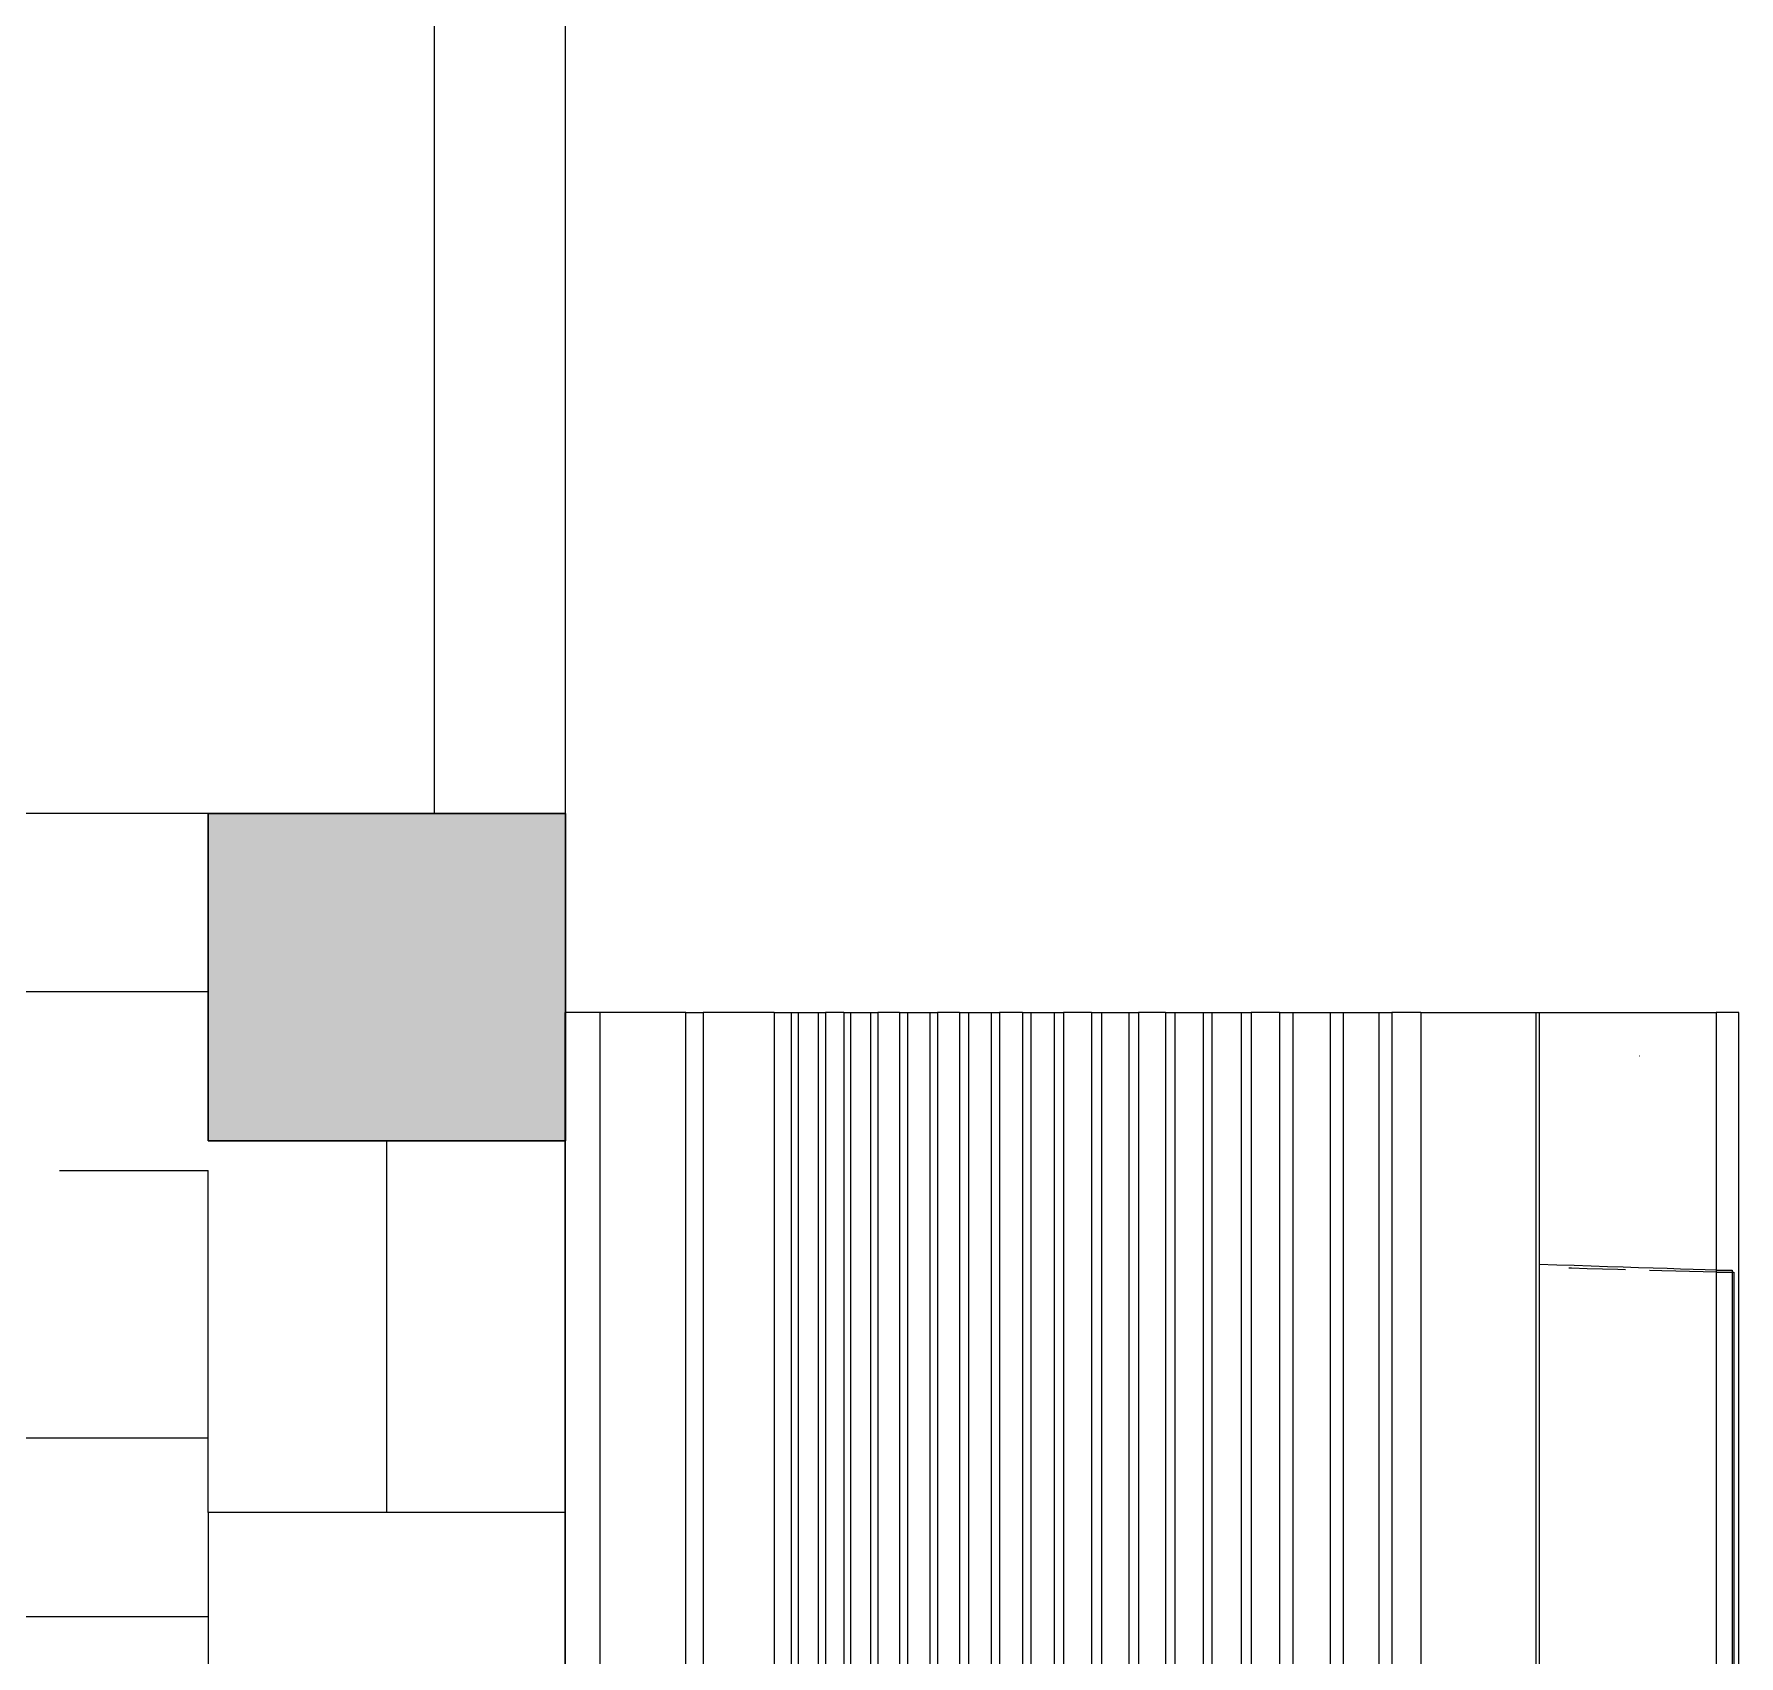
# Model space of a CAD drawing. Header units: inches. Extents: x -86408137 to 595769, y 1041006 to 3160331.
# Drawn here: x 395926 to 397359, y 1083436 to 1084799 of the extents above; entities that cross this region are included whole.
import ezdxf

# ---------------------------------------------------------------- set-up
doc = ezdxf.new("R2010")
doc.units = ezdxf.units.IN
doc.header["$MEASUREMENT"] = 0
doc.linetypes.add('HIDDEN', pattern=[0.375, 0.25, -0.125])
doc.layers.add('COLUMN', color=8, linetype='Continuous', lineweight=30)
for name, color, linetype in [('Edges', 7, 'Continuous'), ('LW', 2, 'Continuous'), ('partition', 8, 'Continuous'), ('WALL', 1, 'Continuous'), ('WIN', 9, 'Continuous')]:
    doc.layers.add(name, color=color, linetype=linetype)

# ---------------------------------------------------------------- blocks, each defined once
blk = doc.blocks.new('air con')
at = {"layer": 'Edges'}
for p, q in [((71.402, 41.898), (152.402, 41.898)), ((152.402, 41.095), (152.402, 41.898)), ((71.402, 41.095), (152.402, 41.095)), ((152.402, 39.122), (152.402, 41.095)), ((71.402, 39.122), (152.402, 39.122)), ((152.402, 39.122), (152.402, 38.724)), ((152.402, 38.724), (71.402, 38.724)), ((152.402, 37.092), (152.402, 38.724)), ((152.402, 37.092), (71.402, 37.092)), ((152.402, 37.092), (152.402, 36.701)), ((152.402, 36.701), (71.402, 36.701)), ((152.402, 36.542), (71.402, 36.542)), ((152.402, 36.701), (152.402, 36.542)), ((152.402, 36.542), (152.402, 36.078)), ((152.402, 36.078), (71.402, 36.078)), ((152.402, 35.914), (71.402, 35.914)), ((152.402, 36.078), (152.402, 35.914)), ((152.402, 35.493), (152.402, 35.914)), ((152.402, 35.493), (71.402, 35.493)), ((152.402, 35.34), (71.402, 35.34)), ((152.402, 35.493), (152.402, 35.34)), ((152.402, 35.34), (152.402, 34.877)), ((152.402, 34.877), (71.402, 34.877)), ((152.402, 34.709), (71.402, 34.709)), ((152.402, 34.877), (152.402, 34.709)), ((152.402, 34.207), (152.402, 34.709)), ((152.402, 34.207), (71.402, 34.207)), ((152.402, 34.207), (152.402, 34.022)), ((152.402, 34.022), (71.402, 34.022)), ((152.402, 34.022), (152.402, 33.51)), ((152.402, 33.51), (71.402, 33.51)), ((152.402, 33.51), (152.402, 33.335)), ((152.402, 33.335), (71.402, 33.335)), ((152.402, 32.826), (152.402, 33.335)), ((152.402, 32.826), (71.402, 32.826)), ((152.402, 32.625), (71.402, 32.625)), ((152.402, 32.826), (152.402, 32.625)), ((152.402, 32.625), (152.402, 32.098)), ((152.402, 32.098), (71.402, 32.098)), ((152.402, 31.911), (71.402, 31.911)), ((152.402, 32.098), (152.402, 31.911)), ((152.402, 31.378), (152.402, 31.911)), ((152.402, 31.378), (71.402, 31.378)), ((152.402, 31.378), (152.402, 31.189)), ((152.402, 31.189), (71.402, 31.189)), ((152.402, 31.189), (152.402, 30.654)), ((152.402, 30.654), (71.402, 30.654)), ((152.402, 30.654), (152.402, 30.439)), ((152.402, 30.439), (71.402, 30.439)), ((152.402, 29.791), (152.402, 30.439)), ((152.402, 29.791), (71.402, 29.791)), ((152.402, 29.562), (71.402, 29.562)), ((152.402, 29.791), (152.402, 29.562)), ((152.402, 29.562), (152.402, 28.935)), ((152.402, 28.935), (71.402, 28.935)), ((152.402, 28.714), (71.402, 28.714)), ((152.402, 28.935), (152.402, 28.714)), ((152.402, 28.092), (152.402, 28.714)), ((152.402, 28.092), (71.402, 28.092)), ((152.402, 27.871), (71.402, 27.871)), ((152.402, 28.092), (152.402, 27.871)), ((152.402, 27.871), (152.402, 27.226)), ((152.402, 27.226), (71.402, 27.226)), ((152.402, 27.226), (152.402, 27.024)), ((152.402, 27.024), (71.402, 27.024)), ((152.402, 27.024), (152.402, 26.349)), ((152.402, 26.349), (71.402, 26.349)), ((152.402, 26.349), (152.402, 26.117)), ((152.402, 26.117), (71.402, 26.117)), ((152.402, 25.469), (152.402, 26.117)), ((152.402, 25.469), (71.402, 25.469)), ((152.402, 25.162), (71.402, 25.162)), ((152.402, 25.469), (152.402, 25.162)), ((152.402, 25.162), (152.402, 24.304)), ((152.402, 24.304), (71.402, 24.304)), ((152.402, 24.002), (71.402, 24.002)), ((152.402, 24.304), (152.402, 24.002)), ((152.402, 24.002), (152.402, 23.184)), ((152.402, 23.184), (71.402, 23.184)), ((152.402, 23.184), (152.402, 22.883)), ((152.402, 22.883), (71.402, 22.883)), ((152.402, 22.213), (152.402, 22.883)), ((152.402, 22.213), (71.402, 22.213)), ((152.402, 22.213), (152.402, 19.568)), ((152.402, 19.568), (71.402, 19.568)), ((152.402, 19.493), (71.402, 19.493)), ((146.588, 19.085), (146.601, 19.493)), ((152.402, 19.568), (152.402, 19.493)), ((152.402, 19.493), (152.402, 15.42)), ((146.575, 18.687), (146.588, 19.085)), ((146.504, 18.391), (146.514, 18.752)), ((146.514, 18.752), (146.516, 18.813)), ((146.562, 18.299), (146.575, 18.687)), ((146.494, 18.035), (146.504, 18.391)), ((146.55, 17.923), (146.562, 18.299)), ((146.479, 17.503), (146.484, 17.685)), ((146.484, 17.685), (146.494, 18.035)), ((146.538, 17.558), (146.55, 17.923)), ((146.527, 17.206), (146.538, 17.558)), ((146.456, 16.673), (146.464, 16.956)), ((146.505, 16.546), (146.516, 16.869)), ((146.516, 16.869), (146.527, 17.206)), ((151.402, 17.184), (151.402, 17.175)), ((146.447, 16.349), (146.456, 16.673)), ((146.495, 16.239), (146.505, 16.546)), ((146.438, 16.032), (146.447, 16.349)), ((146.486, 15.948), (146.495, 16.239)), ((146.421, 15.42), (146.429, 15.722)), ((146.429, 15.722), (146.438, 16.032)), ((146.477, 15.675), (146.486, 15.948)), ((146.421, 15.42), (76.921, 15.42)), ((146.468, 15.42), (146.421, 15.42)), ((146.421, 15.42), (146.421, 15.051)), ((146.468, 15.42), (146.477, 15.675)), ((152.402, 15.42), (146.468, 15.42)), ((146.468, 15.42), (146.468, 15.051)), ((152.402, 14.898), (152.402, 15.42)), ((146.421, 15.051), (76.921, 15.051)), ((146.421, 15.012), (76.921, 15.012)), ((146.468, 15.051), (146.421, 15.051)), ((146.421, 15.051), (146.421, 15.012)), ((71.402, 14.898), (152.402, 14.898))]:
    blk.add_line(p, q, dxfattribs=at)
blk = doc.blocks.new('1.5HP AIR CONDITION')
at = {"xscale": 36.51607049631966, "yscale": 36.51607049631966, "zscale": 36.51607049631966}
blk.add_blockref('air con', (-4086.2, -544), dxfattribs=at)

msp = doc.modelspace()

# ---------------------------------------------------------------- hatches: boundary and pattern name
at = {"layer": 'COLUMN'}
msp.add_hatch(color=256, dxfattribs=at).paths.add_polyline_path([(396072.7, 1084144.1), (396372.7, 1084144.1), (396372.7, 1083869.1), (396072.7, 1083869.1)])

# ---------------------------------------------------------------- linework, layer by layer
msp.add_lwpolyline([(396072.7, 1084144.1), (396372.7, 1084144.1), (396372.7, 1083869.1), (396072.7, 1083869.1)], close=True, dxfattribs=at)
at = {"layer": 'LW'}
for p, q in [((396072.7, 1083556.6), (396072.7, 1083844.1)), ((396072.7, 1083619.1), (393847.7, 1083619.1))]:
    msp.add_line(p, q, dxfattribs=at)
at = {"layer": 'LW', "linetype": 'HIDDEN', "ltscale": 1200}
msp.add_line((396072.7, 1083469.1), (393697.7, 1083469.1), dxfattribs=at)
msp.add_lwpolyline([(394072.7, 1085419.1), (394072.7, 1084419.1), (393997.7, 1084419.1), (393997.7, 1083719.1), (394597.7, 1083719.1), (394597.7, 1083844.1), (396072.7, 1083844.1)], dxfattribs=at)
at = {"layer": 'partition'}
for p, q in [((396262.7, 1084144.1), (396262.7, 1085209.1)), ((396372.7, 1084144.1), (396372.7, 1085209.1))]:
    msp.add_line(p, q, dxfattribs=at)
at = {"layer": 'WALL'}
for p, q in [((396372.7, 1084144.1), (394222.7, 1084144.1)), ((396372.7, 1083406.6), (396372.7, 1084144.1)), ((396072.7, 1083994.1), (394222.7, 1083994.1)), ((396222.7, 1083556.6), (396222.7, 1083869.1))]:
    msp.add_line(p, q, dxfattribs=at)
msp.add_lwpolyline([(396372.7, 1083406.6), (396372.7, 1083556.6), (396072.7, 1083556.6), (396072.7, 1083406.6)], close=True, dxfattribs=at)
at = {"layer": 'WIN'}
msp.add_line((396372.7, 1083869.1), (396372.7, 1084144.1), dxfattribs=at)

# ---------------------------------------------------------------- block references
at = {"rotation": 90}
msp.add_blockref('1.5HP AIR CONDITION', (397358.6, 1082498), dxfattribs=at)

doc.saveas('drawing.dxf')
